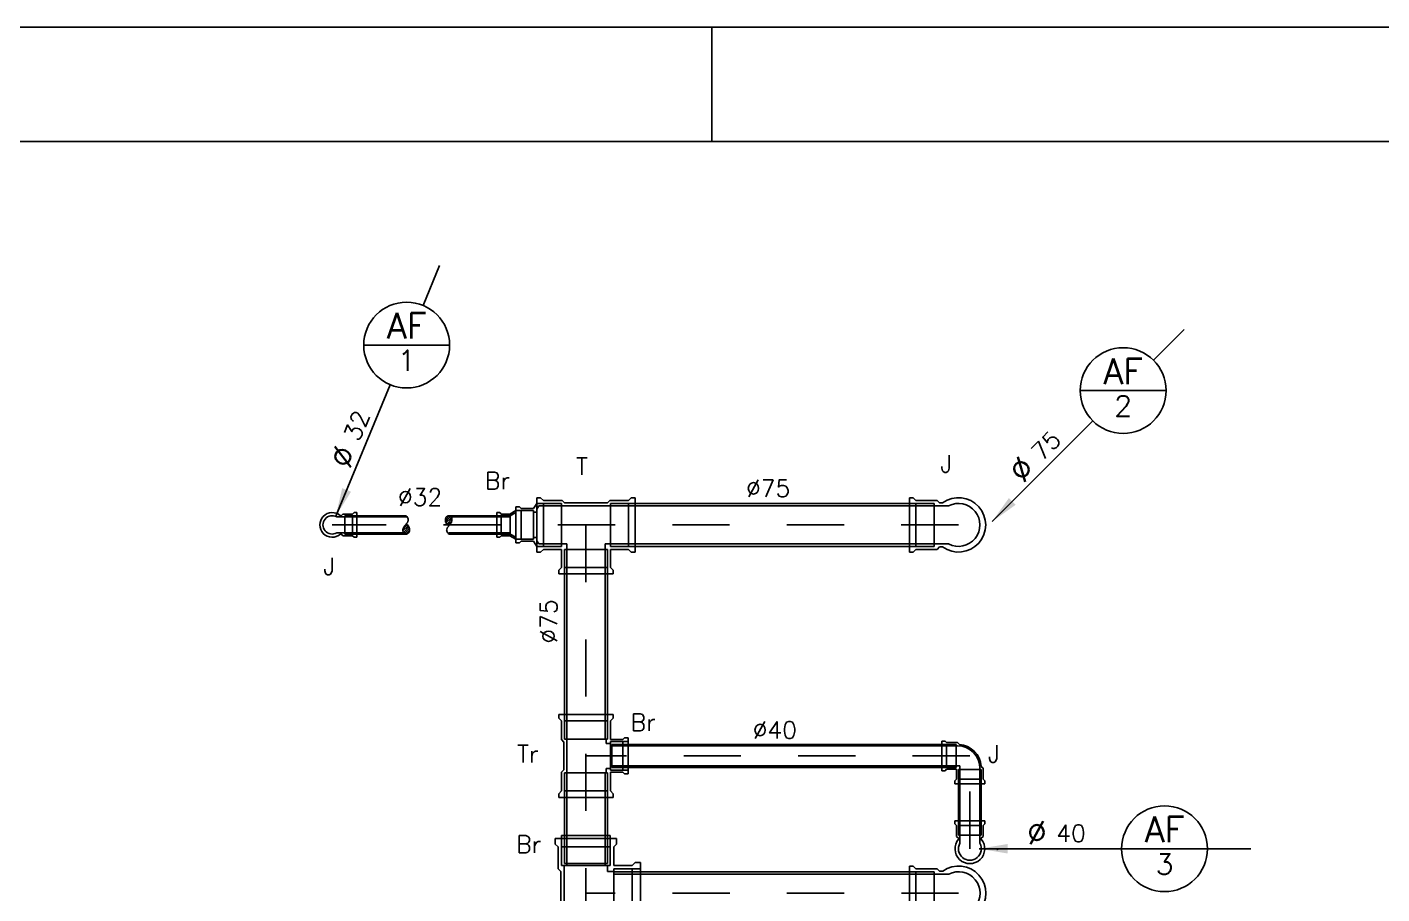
# Model space of a CAD drawing. Header units: millimetres. Extents: x -2485 to 3289, y -257 to 1952.
# Drawn here: x 61.484 to 63.851, y 25.505 to 27.02 of the extents above; entities that cross this region are included whole.
import ezdxf
from ezdxf.enums import TextEntityAlignment as Align

# ---------------------------------------------------------------- set-up
doc = ezdxf.new("R2010")
doc.units = ezdxf.units.MM
doc.header["$LTSCALE"] = 0.3
doc.linetypes.add('HID', pattern=[0.37, 0.07, -0.1, 0.03, -0.1, 0.07])
for name, color, linetype in [('AF', 4, 'Continuous'), ('TEX', 11, 'Continuous'), ('TEXTO', 3, 'Continuous'), ('TUB', 1, 'Continuous')]:
    doc.layers.add(name, color=color, linetype=linetype)
doc.layers.add('PROJETO ÁGUA', color=140, linetype='Continuous', lineweight=15)
doc.layers.add('prumada', color=9, linetype='Continuous', lineweight=15)
doc.styles.add('ROMANS', font='romans.shx', dxfattribs={"height": 0.03})

# ---------------------------------------------------------------- blocks, each defined once
blk = doc.blocks.new('n45')
at = {"layer": 'TEX'}
blk.add_line((0.2936, 0.2936), (0.347, 0.347), dxfattribs=at)
at = {"layer": 'TEX', "color": 5, "linetype": 'Continuous'}
blk.add_line((0.1655, 0.2405), (0.3155, 0.2405), dxfattribs=at)
at = {"layer": 'TEX', "color": 11}
blk.add_line((0.0115, 0.0115), (0.1875, 0.1875), dxfattribs=at)
at = {"layer": 'TEX', "color": 5, "linetype": 'Continuous'}
blk.add_circle((0.2405, 0.2405), 0.075, dxfattribs=at)
at = {"layer": 'TEX', "color": 11}
blk.add_solid([(0.0527, 0.0409), (0.0409, 0.0527), (0.0115, 0.0115)], dxfattribs=at)
at = {"layer": 'TEX', "color": 5, "style": 'ROMANS'}
blk.add_text('%%c', height=0.04, rotation=45, dxfattribs=at).set_placement((0.0649, 0.0766))
at = {"layer": 'TEX', "color": 9, "linetype": 'Continuous', "style": 'ROMANS'}
for tag, height, p in [('L', 0.045, (0.2405, 0.2518)), ('N', 0.036, (0.2405, 0.1956))]:
    blk.add_attdef(tag, text='', height=height, dxfattribs=at).set_placement(p, align=Align.CENTER)
at = {"layer": 'TEX', "color": 5, "linetype": 'Continuous', "style": 'ROMANS'}
blk.add_attdef('N', (0.0984, 0.1153), '', height=0.03, rotation=45, dxfattribs=at)
blk = doc.blocks.new('N0')
at = {"layer": 'TEX', "color": 11}
blk.add_line((0.0162, 0), (0.2652, 0), dxfattribs=at)
at = {"layer": 'TEX', "color": 5, "linetype": 'Continuous'}
blk.add_line((0.2652, 0), (0.4152, 0), dxfattribs=at)
at = {"layer": 'TEX'}
blk.add_line((0.4152, 0), (0.4908, 0), dxfattribs=at)
at = {"layer": 'TEX', "color": 5, "linetype": 'Continuous'}
blk.add_circle((0.3402, 0), 0.075, dxfattribs=at)
at = {"layer": 'TEX', "color": 11}
blk.add_solid([(0.0662, -0.0083), (0.0662, 0.0083), (0.0162, 0)], dxfattribs=at)
at = {"layer": 'TEX', "color": 5, "style": 'ROMANS'}
blk.add_text('%%c', height=0.04, dxfattribs=at).set_placement((0.1, 0.0083))
at = {"layer": 'TEX', "style": 'ROMANS'}
blk.add_text('JJ', height=0.001, dxfattribs=at).set_placement((0.0472, -0.002))
at = {"layer": 'TEX', "color": 9, "linetype": 'Continuous', "style": 'ROMANS'}
for tag, height, p in [('L', 0.045, (0.3402, 0.0113)), ('N', 0.036, (0.3402, -0.0449))]:
    blk.add_attdef(tag, text='', height=height, dxfattribs=at).set_placement(p, align=Align.CENTER)
at = {"layer": 'TEX', "color": 5, "linetype": 'Continuous', "style": 'ROMANS'}
blk.add_attdef('N', (0.1511, 0.012), '', height=0.03, dxfattribs=at)
blk = doc.blocks.new('N67')
at = {"layer": 'TEX'}
blk.add_line((0.1589, 0.3836), (0.1878, 0.4534), dxfattribs=at)
at = {"layer": 'TEX', "color": 5, "linetype": 'Continuous'}
blk.add_line((0.0552, 0.3143), (0.2052, 0.3143), dxfattribs=at)
at = {"layer": 'TEX', "color": 11}
blk.add_line((0.0062, 0.015), (0.1015, 0.245), dxfattribs=at)
at = {"layer": 'TEX', "color": 5, "linetype": 'Continuous'}
blk.add_circle((0.1302, 0.3143), 0.075, dxfattribs=at)
at = {"layer": 'TEX', "color": 11}
blk.add_solid([(0.033, 0.058), (0.0176, 0.0643), (0.0062, 0.015)], dxfattribs=at)
at = {"layer": 'TEX', "color": 5, "style": 'ROMANS'}
blk.add_text('%%c', height=0.04, rotation=67.5, dxfattribs=at).set_placement((0.0306, 0.0956))
at = {"layer": 'TEX', "color": 9, "linetype": 'Continuous', "style": 'ROMANS'}
for tag, height, p in [('L', 0.045, (0.1302, 0.3256)), ('N', 0.036, (0.1302, 0.2693))]:
    blk.add_attdef(tag, text='', height=height, dxfattribs=at).set_placement(p, align=Align.CENTER)
at = {"layer": 'TEX', "color": 5, "linetype": 'Continuous', "style": 'ROMANS'}
blk.add_attdef('N', (0.0468, 0.1442), '', height=0.03, rotation=67.5, dxfattribs=at)
blk = doc.blocks.new('32')
at = {"layer": 'TEX', "color": 9, "style": 'ROMANS'}
blk.add_text('%%c32', height=0.03, dxfattribs=at).set_placement((0, 0))
blk = doc.blocks.new('75')
at = {"layer": 'TEX', "color": 9, "style": 'ROMANS'}
blk.add_text('%%c75', height=0.03, dxfattribs=at).set_placement((0, 0))
blk = doc.blocks.new('40')
at = {"layer": 'TEX', "color": 9, "style": 'ROMANS'}
blk.add_text('%%c40', height=0.03, dxfattribs=at).set_placement((0, 0))
blk = doc.blocks.new('T75')
at = {"layer": 'AF', "color": 3}
for p, q in [((-0.0475, 0.08575), (0, 0.08575)), ((-0.0475, 0.08575), (-0.0475, 0.0792)), ((-0.04275, 0.07445), (-0.0475, 0.0792)), ((-0.04275, 0.07445), (-0.04275, 0.0417)), ((-0.0375, 0.04275), (-0.0375, 0.08575)), ((-0.0375, 0.07445), (0, 0.07445)), ((0.0475, 0.08575), (0, 0.08575)), ((0.0375, 0.07445), (0, 0.07445)), ((0.0375, 0.04275), (0.0375, 0.08575)), ((0.04275, 0.07445), (0.0475, 0.0792)), ((0.04275, 0.07445), (0.04275, 0.04275)), ((0.0475, 0.08575), (0.0475, 0.0792)), ((0.07445, 0.04275), (0.0792, 0.0475)), ((0.08575, 0.0475), (0.0792, 0.0475)), ((0.08575, 0.0475), (0.08575, 0)), ((-0.03855, 0.0375), (-0.04275, 0.0417)), ((-0.03855, 0.0375), (-0.03855, 0)), ((-0.0375, 0.04275), (0, 0.04275)), ((-0.0333, 0.04275), (-0.0333, -0.04275)), ((0.0375, 0.04275), (0, 0.04275)), ((0.0333, 0.04275), (0.0333, 0.0333)), ((0.04275, 0.0333), (0.0333, 0.0333)), ((0.07445, 0.04275), (0.04275, 0.04275)), ((0.04275, 0.0375), (0.08575, 0.0375)), ((0.04275, 0.0375), (0.04275, 0)), ((0.07445, 0.0375), (0.07445, 0)), ((0.04275, -0.0375), (0.04275, 0)), ((0.07445, -0.0375), (0.07445, 0)), ((-0.03855, -0.0375), (-0.03855, 0)), ((0.08575, -0.0475), (0.08575, 0)), ((-0.03855, -0.0375), (-0.04275, -0.0417)), ((-0.04275, -0.07445), (-0.04275, -0.0417)), ((-0.0375, -0.04275), (-0.0375, -0.08575)), ((-0.0375, -0.04275), (0, -0.04275)), ((0.0375, -0.04275), (0, -0.04275)), ((0.0333, -0.04275), (0.0333, -0.0333)), ((0.04275, -0.0333), (0.0333, -0.0333)), ((0.0375, -0.04275), (0.0375, -0.08575)), ((0.04275, -0.0375), (0.08575, -0.0375)), ((0.04275, -0.07445), (0.04275, -0.04275)), ((0.07445, -0.04275), (0.04275, -0.04275)), ((0.07445, -0.04275), (0.0792, -0.0475)), ((0.08575, -0.0475), (0.0792, -0.0475)), ((-0.04275, -0.07445), (-0.0475, -0.0792)), ((-0.0475, -0.08575), (-0.0475, -0.0792)), ((-0.0475, -0.08575), (0, -0.08575)), ((-0.0375, -0.07445), (0, -0.07445)), ((0.0375, -0.07445), (0, -0.07445)), ((0.0475, -0.08575), (0, -0.08575)), ((0.04275, -0.07445), (0.0475, -0.0792)), ((0.0475, -0.08575), (0.0475, -0.0792))]:
    blk.add_line(p, q, dxfattribs=at)
blk = doc.blocks.new('J90A75C')
at = {"layer": 'AF', "color": 3}
for p, q in [((0.0745, 0.0427), (0.0792, 0.0475)), ((0.0858, 0.0475), (0.0792, 0.0475)), ((0.0858, 0.0375), (0.0858, 0.0475)), ((0.0427, 0.0333), (0.0172, 0.0333)), ((0.0333, 0.0386), (0.0277, 0.0386)), ((0.0333, 0.0386), (0.0375, 0.0427)), ((0.0745, 0.0427), (0.0375, 0.0427)), ((0.0427, 0.0375), (0.0427, 0)), ((0.0427, 0.0375), (0.0858, 0.0375)), ((0.0745, 0.0375), (0.0745, 0)), ((0.0858, 0.0375), (0.0858, 0)), ((0.0427, -0.0375), (0.0427, 0)), ((0.0745, -0.0375), (0.0745, 0)), ((0.0858, -0.0375), (0.0858, 0)), ((0.0427, -0.0333), (0.0172, -0.0333)), ((0.0333, -0.0386), (0.0277, -0.0386)), ((0.0333, -0.0386), (0.0375, -0.0427)), ((0.0745, -0.0427), (0.0375, -0.0427)), ((0.0427, -0.0375), (0.0858, -0.0375)), ((0.0745, -0.0427), (0.0792, -0.0475)), ((0.0858, -0.0375), (0.0858, -0.0475)), ((0.0858, -0.0475), (0.0792, -0.0475))]:
    blk.add_line(p, q, dxfattribs=at)
for radius, start, end in [(0.0475, 54.3285, 305.6715), (0.0375, 62.623, 297.377)]:
    blk.add_arc((0, 0), radius, start, end, dxfattribs=at)
blk = doc.blocks.new('J90A32c')
at = {"layer": 'AF', "color": 3}
for p in [(0.0358, 0.016), (0.0358, -0.016)]:
    blk.add_line(p, (0.0358, 0), dxfattribs=at)
at = {"layer": 'TUB', "color": 3}
for p, q in [((0.022, 0.0139), (0.0079, 0.0139)), ((0.0159, 0.016), (0.0144, 0.016)), ((0.0189, 0.019), (0.0159, 0.016)), ((0.0358, 0.019), (0.0189, 0.019)), ((0.022, 0.016), (0.043, 0.016)), ((0.022, 0.016), (0.022, 0)), ((0.022, -0.016), (0.022, 0)), ((0.0358, 0.019), (0.0383, 0.0215)), ((0.043, 0.0215), (0.0383, 0.0215)), ((0.043, 0.0215), (0.043, 0)), ((0.043, -0.0215), (0.043, 0)), ((0.022, -0.0139), (0.0079, -0.0139)), ((0.0159, -0.016), (0.0144, -0.016)), ((0.019, -0.0189), (0.016, -0.0159)), ((0.0358, -0.019), (0.0189, -0.019)), ((0.022, -0.016), (0.043, -0.016)), ((0.0358, -0.019), (0.0383, -0.0215)), ((0.043, -0.0215), (0.0383, -0.0215))]:
    blk.add_line(p, q, dxfattribs=at)
for radius, start, end in [(0.0215, 48.0892, 311.9108), (0.016, 60.3137, 299.6863)]:
    blk.add_arc((0, 0), radius, start, end, dxfattribs=at)
blk = doc.blocks.new('BR75X50')
at = {"layer": 'AF', "color": 3}
for p, q in [((0, 0.0375), (0, 0)), ((0, 0.0375), (0.043, 0.0375)), ((0, 0.0333), (0.0393, 0.0333)), ((0.043, 0.0277), (0.0393, 0.0333)), ((0.049, 0.0285), (0.043, 0.0375)), ((0.043, 0.0277), (0.043, 0.022)), ((0.0706, 0.0285), (0.049, 0.0285)), ((0.049, 0.025), (0.08, 0.025)), ((0.049, 0.022), (0.049, 0.025)), ((0.049, 0.025), (0.049, 0)), ((0.0706, 0.0285), (0.0736, 0.0315)), ((0.0706, 0.025), (0.0706, 0.0162)), ((0.08, 0.0315), (0.0736, 0.0315)), ((0.08, 0.025), (0.08, 0.0315)), ((0.08, 0.025), (0.08, 0)), ((0, -0.0375), (0, 0)), ((0.049, 0.022), (0.043, 0.022)), ((0.0706, 0.0162), (0.0706, 0)), ((0.049, -0.022), (0.043, -0.022)), ((0.043, -0.0278), (0.043, -0.022)), ((0.049, -0.025), (0.049, 0)), ((0.049, -0.022), (0.049, -0.025)), ((0.0706, -0.0162), (0.0706, 0)), ((0.0706, -0.025), (0.0706, -0.0162)), ((0.08, -0.025), (0.08, 0)), ((0, -0.0333), (0.0393, -0.0333)), ((0, -0.0375), (0.043, -0.0375)), ((0.043, -0.0278), (0.0393, -0.0333)), ((0.049, -0.0285), (0.043, -0.0375)), ((0.049, -0.025), (0.08, -0.025)), ((0.0706, -0.0285), (0.049, -0.0285)), ((0.0706, -0.0285), (0.0736, -0.0315)), ((0.08, -0.0315), (0.0736, -0.0315)), ((0.08, -0.025), (0.08, -0.0315))]:
    blk.add_line(p, q, dxfattribs=at)
blk = doc.blocks.new('BR50X32')
at = {"layer": 'AF', "color": 3}
for p, q in [((0, 0.025), (0.031, 0.025)), ((0, 0.025), (0, 0)), ((0.031, 0.025), (0.031, 0)), ((0.0414, 0.019), (0.031, 0.025)), ((0.031, 0.025), (0.031, 0)), ((0, -0.025), (0, 0)), ((0.0406, 0.016), (0.031, 0.0215)), ((0.031, -0.025), (0.031, 0)), ((0.031, -0.025), (0.031, 0)), ((0.0406, 0.0139), (0.0406, 0.016)), ((0.0406, 0.0139), (0.0406, 0)), ((0.0427, 0.0139), (0.0406, 0.0139)), ((0.0406, -0.0139), (0.0406, 0)), ((0.0565, 0.019), (0.0414, 0.019)), ((0.0427, 0.016), (0.0427, 0.0139)), ((0.0427, 0.016), (0.0637, 0.016)), ((0.0565, 0.019), (0.059, 0.0215)), ((0.0565, 0.016), (0.0565, 0)), ((0.0565, -0.016), (0.0565, 0)), ((0.0637, 0.0215), (0.059, 0.0215)), ((0.0637, 0.0215), (0.0637, 0)), ((0.0637, -0.0215), (0.0637, 0)), ((0.0406, -0.016), (0.031, -0.0215)), ((0.0414, -0.019), (0.031, -0.025)), ((0.0406, -0.0139), (0.0406, -0.016)), ((0.0427, -0.0139), (0.0406, -0.0139)), ((0.0565, -0.019), (0.0414, -0.019)), ((0.0427, -0.016), (0.0427, -0.0139)), ((0.0427, -0.016), (0.0637, -0.016)), ((0.0565, -0.019), (0.059, -0.0215)), ((0.0637, -0.0215), (0.059, -0.0215)), ((0, -0.025), (0.031, -0.025))]:
    blk.add_line(p, q, dxfattribs=at)
blk = doc.blocks.new('T75X50')
at = {"layer": 'AF', "color": 3}
for p, q in [((-0.0375, 0.07255), (-0.0475, 0.07255)), ((-0.0475, 0.07255), (-0.0475, 0.066)), ((-0.0375, 0.07255), (0, 0.07255)), ((-0.0375, 0.02955), (-0.0375, 0.07255)), ((0.0375, 0.07255), (0, 0.07255)), ((0.0375, 0.07255), (0.0475, 0.07255)), ((0.0375, 0.02955), (0.0375, 0.07255)), ((0.0475, 0.07255), (0.0475, 0.066)), ((-0.04275, 0.06125), (-0.0475, 0.066)), ((-0.04275, 0.06125), (-0.04275, 0.0285)), ((-0.0375, 0.06125), (0, 0.06125)), ((0.0375, 0.06125), (0, 0.06125)), ((0.04275, 0.06125), (0.0475, 0.066)), ((0.04275, 0.06125), (0.04275, 0.0285)), ((-0.03855, 0.0243), (-0.04275, 0.0285)), ((-0.03855, 0.0243), (-0.03855, 0)), ((-0.0375, 0.02955), (0, 0.02955)), ((-0.0333, -0.0027), (-0.0333, 0.02955)), ((0.0375, 0.02955), (0, 0.02955)), ((0.0352, 0.02955), (0.0352, 0.022)), ((0.06435, 0.0285), (0.04275, 0.0285)), ((0.04275, 0.025), (0.07375, 0.025)), ((0.04275, 0.025), (0.04275, 0)), ((0.04275, 0.022), (0.04275, 0.025)), ((0.06435, 0.0285), (0.06735, 0.0315)), ((0.06435, 0.025), (0.06435, 0.01623)), ((0.07375, 0.0315), (0.06735, 0.0315)), ((0.07375, 0.025), (0.07375, 0.0315)), ((0.07375, 0.025), (0.07375, 0)), ((-0.03855, -0.0243), (-0.03855, 0)), ((-0.0333, 0.0027), (-0.0333, -0.02955)), ((0.04275, 0.022), (0.0352, 0.022)), ((0.06435, 0.01623), (0.06435, 0)), ((0.04275, -0.022), (0.0352, -0.022)), ((0.0352, -0.02955), (0.0352, -0.022)), ((0.04275, -0.025), (0.04275, 0)), ((0.04275, -0.022), (0.04275, -0.025)), ((0.06435, -0.01623), (0.06435, 0)), ((0.06435, -0.025), (0.06435, -0.01623)), ((0.07375, -0.025), (0.07375, 0)), ((-0.03855, -0.0243), (-0.04275, -0.0285)), ((-0.04275, -0.06125), (-0.04275, -0.0285)), ((-0.0375, -0.02955), (-0.0375, -0.07255)), ((-0.0375, -0.02955), (0, -0.02955)), ((0.0375, -0.02955), (0, -0.02955)), ((0.0375, -0.02955), (0.0375, -0.07255)), ((0.04275, -0.025), (0.07375, -0.025)), ((0.04275, -0.06125), (0.04275, -0.0285)), ((0.06435, -0.0285), (0.04275, -0.0285)), ((0.06435, -0.0285), (0.06735, -0.0315)), ((0.07375, -0.0315), (0.06735, -0.0315)), ((0.07375, -0.025), (0.07375, -0.0315)), ((-0.04275, -0.06125), (-0.0475, -0.066)), ((-0.0475, -0.07255), (-0.0475, -0.066)), ((-0.0375, -0.06125), (0, -0.06125)), ((0.0375, -0.06125), (0, -0.06125)), ((0.04275, -0.06125), (0.0475, -0.066)), ((0.0475, -0.07255), (0.0475, -0.066)), ((-0.0375, -0.07255), (-0.0475, -0.07255)), ((-0.0375, -0.07255), (0, -0.07255)), ((0.0375, -0.07255), (0, -0.07255)), ((0.0375, -0.07255), (0.0475, -0.07255))]:
    blk.add_line(p, q, dxfattribs=at)
blk = doc.blocks.new('J90A40C')
at = {"layer": 'AF', "color": 3}
for p, q in [((0.0407, 0.0232), (0.0434, 0.026)), ((0.049, 0.026), (0.0434, 0.026)), ((0.049, 0.02), (0.049, 0.026)), ((0.024, 0.0176), (0.0095, 0.0176)), ((0.0216, 0.0232), (0.0183, 0.02)), ((0.0407, 0.0232), (0.0216, 0.0232)), ((0.024, 0.02), (0.049, 0.02)), ((0.024, 0.02), (0.024, 0.0176)), ((0.024, 0.0176), (0.024, 0)), ((0.0407, 0.02), (0.0407, 0)), ((0.049, 0.02), (0.049, 0)), ((0.024, -0.0176), (0.0095, -0.0176)), ((0.0216, -0.0233), (0.0183, -0.02)), ((0.0407, -0.0233), (0.0216, -0.0233)), ((0.024, -0.0176), (0.024, 0)), ((0.024, -0.02), (0.024, -0.0176)), ((0.024, -0.02), (0.049, -0.02)), ((0.0407, -0.02), (0.0407, 0)), ((0.0407, -0.0233), (0.0434, -0.026)), ((0.049, -0.02), (0.049, 0)), ((0.049, -0.02), (0.049, -0.026)), ((0.049, -0.026), (0.0434, -0.026))]:
    blk.add_line(p, q, dxfattribs=at)
for centre, radius, start, end in [((0, 0), 0.026, 49.6861, 310.3139), ((0, 0), 0.02, 61.6424, 298.3576), ((0.0216, -0.0216), 0.0417, 94.5102, 96.5803), ((0.0216, -0.0216), 0.0392, 90, 93.5035), ((0.0216, 0.0216), 0.0417, 263.4197, 265.4898)]:
    blk.add_arc(centre, radius, start, end, dxfattribs=at)
blk = doc.blocks.new('J90A40')
at = {"layer": 'AF', "color": 3}
for p, q in [((0.0407, 0.0232), (0.0434, 0.026)), ((0.049, 0.026), (0.0434, 0.026)), ((0.049, 0.02), (0.049, 0.026)), ((0.0216, 0.0232), (0.0183, 0.02)), ((0.0407, 0.0232), (0.0216, 0.0232)), ((0.024, 0.0176), (0.0216, 0.0176)), ((0.024, 0.02), (0.024, 0.0176)), ((0.024, 0.02), (0.049, 0.02)), ((0.024, 0.0176), (0.024, 0)), ((0.024, -0.0176), (0.024, 0)), ((0.0407, 0.02), (0.0407, 0)), ((0.0407, -0.02), (0.0407, 0)), ((0.049, 0.02), (0.049, 0)), ((0.049, -0.02), (0.049, 0)), ((-0.0233, -0.0216), (-0.02, -0.0183)), ((-0.0233, -0.0407), (-0.0233, -0.0216)), ((-0.0176, -0.024), (-0.0176, -0.0216)), ((0.0176, -0.024), (0.0176, -0.0176)), ((0.024, -0.0176), (0.0176, -0.0176)), ((0.0407, -0.0233), (0.0232, -0.0233)), ((0.0232, -0.0407), (0.0232, -0.0233)), ((0.024, -0.02), (0.024, -0.0176)), ((0.024, -0.02), (0.049, -0.02)), ((0.0407, -0.0233), (0.0434, -0.026)), ((0.049, -0.02), (0.049, -0.026)), ((-0.0233, -0.0407), (-0.026, -0.0434)), ((-0.026, -0.049), (-0.026, -0.0434)), ((-0.02, -0.024), (-0.02, -0.049)), ((-0.02, -0.024), (-0.0176, -0.024)), ((-0.02, -0.0407), (0, -0.0407)), ((-0.0176, -0.024), (0, -0.024)), ((0.0176, -0.024), (0, -0.024)), ((0.02, -0.0407), (0, -0.0407)), ((0.02, -0.024), (0.0176, -0.024)), ((0.02, -0.024), (0.02, -0.049)), ((0.0232, -0.0407), (0.026, -0.0434)), ((0.026, -0.049), (0.026, -0.0434)), ((0.049, -0.026), (0.0434, -0.026)), ((-0.02, -0.049), (-0.026, -0.049)), ((-0.02, -0.049), (0, -0.049)), ((0.02, -0.049), (0, -0.049)), ((0.02, -0.049), (0.026, -0.049))]:
    blk.add_line(p, q, dxfattribs=at)
for radius, start, end in [(0.0417, 94.5102, 175.4898), (0.0392, 90, 180)]:
    blk.add_arc((0.0216, -0.0216), radius, start, end, dxfattribs=at)
blk = doc.blocks.new('BR50X40')
at = {"layer": 'AF', "color": 3}
for p, q in [((0, 0.025), (0.031, 0.025)), ((0, 0.022), (0, 0.025)), ((0, 0.025), (0, 0)), ((0.031, 0.025), (0.031, 0)), ((0, -0.025), (0, 0)), ((0.0024, 0.0176), (0.0001, 0.0176)), ((0.0024, 0.02), (0.031, 0.02)), ((0.0024, 0.02), (0.0024, 0)), ((0.0024, 0.0176), (0.0024, 0.02)), ((0.0024, -0.02), (0.0024, 0)), ((0, -0.022), (0, -0.025)), ((0.0024, -0.0176), (0.0001, -0.0176)), ((0.0024, -0.0176), (0.0024, -0.02)), ((0.0024, -0.02), (0.031, -0.02)), ((0.031, -0.025), (0.031, 0)), ((0, -0.025), (0.031, -0.025))]:
    blk.add_line(p, q, dxfattribs=at)
blk = doc.blocks.new('T85')
at = {"layer": 'AF', "color": 3}
for p, q in [((-0.0425, 0.0955), (-0.0535, 0.0955)), ((-0.0535, 0.0955), (-0.0535, 0.086)), ((-0.0425, 0.0955), (0, 0.0955)), ((-0.0425, 0.0485), (-0.0425, 0.0955)), ((0.0425, 0.0955), (0, 0.0955)), ((0.0425, 0.0955), (0.0535, 0.0955)), ((0.0425, 0.0485), (0.0425, 0.0955)), ((0.0535, 0.0955), (0.0535, 0.086)), ((-0.0485, 0.081), (-0.0535, 0.086)), ((-0.0485, 0.081), (-0.0485, 0.0425)), ((-0.0425, 0.081), (0, 0.081)), ((0.0425, 0.081), (0, 0.081)), ((0.0485, 0.081), (0.0535, 0.086)), ((0.0485, 0.081), (0.0485, 0.0485)), ((-0.0425, 0.0485), (0, 0.0485)), ((-0.0378, -0.0485), (-0.0378, 0.0485)), ((0.0425, 0.0485), (0, 0.0485)), ((0.0378, 0.0485), (0.0378, 0.0378)), ((0.081, 0.0485), (0.0485, 0.0485)), ((0.081, 0.0485), (0.086, 0.0535)), ((0.0955, 0.0535), (0.086, 0.0535)), ((0.0955, 0.0425), (0.0955, 0.0535)), ((-0.0438, 0.0378), (-0.0485, 0.0425)), ((-0.0438, -0.0378), (-0.0438, 0.0378)), ((0.0485, 0.0378), (0.0378, 0.0378)), ((0.0485, 0.0425), (0.0485, 0)), ((0.0485, 0.0425), (0.0955, 0.0425)), ((0.081, 0.0425), (0.081, 0)), ((0.0955, 0.0425), (0.0955, 0)), ((0.0485, -0.0425), (0.0485, 0)), ((0.081, -0.0425), (0.081, 0)), ((0.0955, -0.0425), (0.0955, 0)), ((-0.0438, -0.0378), (-0.0485, -0.0425)), ((-0.0485, -0.081), (-0.0485, -0.0425)), ((0.0378, -0.0485), (0.0378, -0.0378)), ((0.0485, -0.0378), (0.0378, -0.0378)), ((0.0485, -0.0425), (0.0955, -0.0425)), ((0.0955, -0.0425), (0.0955, -0.0535)), ((-0.0425, -0.0485), (0, -0.0485)), ((-0.0425, -0.0485), (-0.0425, -0.0955)), ((0.0425, -0.0485), (0, -0.0485)), ((0.0425, -0.0485), (0.0425, -0.0955)), ((0.081, -0.0485), (0.0485, -0.0485)), ((0.0485, -0.081), (0.0485, -0.0485)), ((0.081, -0.0485), (0.086, -0.0535)), ((0.0955, -0.0535), (0.086, -0.0535)), ((-0.0485, -0.081), (-0.0535, -0.086)), ((-0.0535, -0.0955), (-0.0535, -0.086)), ((-0.0425, -0.081), (0, -0.081)), ((0.0425, -0.081), (0, -0.081)), ((0.0485, -0.081), (0.0535, -0.086)), ((0.0535, -0.0955), (0.0535, -0.086)), ((-0.0425, -0.0955), (-0.0535, -0.0955)), ((-0.0425, -0.0955), (0, -0.0955)), ((0.0425, -0.0955), (0, -0.0955)), ((0.0425, -0.0955), (0.0535, -0.0955))]:
    blk.add_line(p, q, dxfattribs=at)
blk = doc.blocks.new('BR85X75')
at = {"layer": 'AF', "color": 3}
for p, q in [((0.0525, 0.0425), (0, 0.0425)), ((0, 0.0425), (0, 0)), ((0.0037, 0.0333), (0, 0.0333)), ((0.0037, 0), (0.0037, 0.0375)), ((0.0037, 0.0375), (0.0525, 0.0375)), ((0.0525, 0), (0.0525, 0.0425)), ((0, -0.0425), (0, 0)), ((0.0037, 0), (0.0037, -0.0375)), ((0.0525, 0), (0.0525, -0.0425)), ((0.0037, -0.0333), (0, -0.0333)), ((0.0525, -0.0425), (0, -0.0425)), ((0.0037, -0.0375), (0.0525, -0.0375))]:
    blk.add_line(p, q, dxfattribs=at)
blk = doc.blocks.new('BA32')
at = {"layer": 'AF', "color": 7}
for p, q in [((-0.0053, -0.0071), (0.0021, 0.0003)), ((-0.0012, 0.0002), (-0.0017, -0.0005)), ((-0.0006, 0.0008), (-0.0012, 0.0002)), ((-0.0001, 0.0015), (-0.0006, 0.0008)), ((0.0004, 0.0021), (-0.0001, 0.0015)), ((0, 0.016), (0.0014, 0.0145)), ((0.0024, 0), (0.0003, 0.002)), ((0.0009, 0.0027), (0.0004, 0.0021)), ((0.0014, 0.0032), (0.0009, 0.0027)), ((0.0014, 0.0145), (0.0025, 0.0132)), ((0.0018, 0.0037), (0.0014, 0.0032)), ((0.0022, 0.0043), (0.0018, 0.0037)), ((0.0025, 0.0048), (0.0022, 0.0043)), ((0.0039, -0.0018), (0.0024, 0)), ((0.0025, 0.0132), (0.0032, 0.0119)), ((0.0028, 0.0054), (0.0025, 0.0048)), ((0.0031, 0.006), (0.0028, 0.0054)), ((0.0033, 0.0066), (0.0031, 0.006)), ((0.0032, 0.0119), (0.0036, 0.0108)), ((0.0036, 0.0073), (0.0033, 0.0066)), ((0.0036, 0.0108), (0.0038, 0.0098)), ((0.0037, 0.008), (0.0036, 0.0073)), ((0.0039, 0.0089), (0.0037, 0.008)), ((0.0038, 0.0098), (0.0039, 0.0089)), ((-0.0054, -0.0078), (-0.0055, -0.0085)), ((-0.0055, -0.0085), (-0.0055, -0.0092)), ((-0.0055, -0.0092), (-0.0055, -0.0099)), ((-0.0055, -0.0099), (-0.0054, -0.0107)), ((-0.0054, -0.0106), (0.0036, -0.0015)), ((-0.0053, -0.0071), (-0.0054, -0.0078)), ((-0.0054, -0.0107), (-0.0053, -0.0114)), ((-0.0051, -0.0064), (-0.0053, -0.0071)), ((-0.0053, -0.0114), (-0.0051, -0.012)), ((-0.0049, -0.0057), (-0.0051, -0.0064)), ((-0.0051, -0.012), (-0.0048, -0.0127)), ((-0.0047, -0.0051), (-0.0049, -0.0057)), ((-0.0048, -0.0127), (-0.0045, -0.0133)), ((-0.0044, -0.0044), (-0.0047, -0.0051)), ((-0.0046, -0.0131), (0.005, -0.0035)), ((-0.0045, -0.0133), (-0.0041, -0.0139)), ((-0.004, -0.0038), (-0.0044, -0.0044)), ((-0.0041, -0.0139), (-0.0036, -0.0144)), ((-0.0036, -0.0031), (-0.004, -0.0038)), ((-0.0032, -0.0024), (-0.0036, -0.0031)), ((-0.0036, -0.0144), (-0.003, -0.0148)), ((-0.0027, -0.0018), (-0.0032, -0.0024)), ((-0.003, -0.0148), (0.0059, -0.0059)), ((-0.003, -0.0148), (-0.0025, -0.0152)), ((-0.0022, -0.0011), (-0.0027, -0.0018)), ((-0.0025, -0.0152), (-0.0019, -0.0155)), ((-0.0017, -0.0005), (-0.0022, -0.0011)), ((-0.0019, -0.0155), (-0.0012, -0.0158)), ((-0.0012, -0.0158), (-0.0006, -0.0159)), ((-0.0007, -0.0159), (0.0061, -0.0091)), ((-0.0006, -0.0159), (0, -0.016)), ((0, -0.016), (0.0006, -0.016)), ((0.0006, -0.016), (0.0012, -0.0159)), ((0.0012, -0.0159), (0.0017, -0.0158)), ((0.0017, -0.0158), (0.0023, -0.0155)), ((0.0023, -0.0155), (0.0028, -0.0153)), ((0.0028, -0.0153), (0.0032, -0.015)), ((0.0032, -0.015), (0.0037, -0.0146)), ((0.0037, -0.0146), (0.0041, -0.0143)), ((0.0049, -0.0035), (0.0039, -0.0018)), ((0.0041, -0.0143), (0.0044, -0.0139)), ((0.0044, -0.0139), (0.0048, -0.0135)), ((0.0048, -0.0135), (0.0051, -0.013)), ((0.0056, -0.005), (0.0049, -0.0035)), ((0.0051, -0.013), (0.0053, -0.0125)), ((0.0053, -0.0125), (0.0055, -0.0119)), ((0.0055, -0.0119), (0.0057, -0.0113)), ((0.006, -0.0063), (0.0056, -0.005)), ((0.0057, -0.0113), (0.0059, -0.0105)), ((0.0059, -0.0105), (0.006, -0.0096)), ((0.0061, -0.0076), (0.006, -0.0063)), ((0.006, -0.0096), (0.0061, -0.0087)), ((0.0061, -0.0087), (0.0061, -0.0076))]:
    blk.add_line(p, q, dxfattribs=at)
blk = doc.blocks.new('BA32T')
at = {"color": 3}
for p, q in [((0, 0.016), (0.1072, 0.016)), ((0, 0.0139), (0.1072, 0.0139)), ((0, -0.0139), (0.1072, -0.0139)), ((0, -0.016), (0.1072, -0.016))]:
    blk.add_line(p, q, dxfattribs=at)
at = {"layer": 'AF'}
blk.add_blockref('BA32', (0.1072, 0), dxfattribs=at)

msp = doc.modelspace()

# ---------------------------------------------------------------- linework, layer by layer
at = {"color": 4, "linetype": 'Continuous'}
msp.add_line((49.86, 27.019655), (66.48, 27.019655), dxfattribs=at)
at = {"color": 5, "linetype": 'Continuous'}
msp.add_line((62.68, 26.819655), (62.68, 27.019655), dxfattribs=at)
at = {"color": 12, "linetype": 'Continuous'}
msp.add_line((66.28, 26.819655), (50.36, 26.819655), dxfattribs=at)
at = {"layer": 'TUB', "color": 3}
for p, q in [((62.502874, 26.187059), (63.068326, 26.187059)), ((62.502874, 26.182859), (63.068326, 26.182859)), ((62.502874, 26.116259), (63.068326, 26.116259)), ((62.502874, 26.112059), (63.068326, 26.112059)), ((62.422624, 26.106809), (62.422624, 25.775334)), ((62.426824, 26.106809), (62.426824, 25.775334)), ((62.493424, 26.106809), (62.493424, 25.775334)), ((62.497624, 26.106809), (62.497624, 25.775334)), ((63.106939, 25.765784), (62.505274, 25.765784)), ((63.106939, 25.763384), (62.505274, 25.763384)), ((62.422624, 25.716234), (62.422624, 25.558046)), ((62.426824, 25.716234), (62.426824, 25.558046)), ((62.493424, 25.716234), (62.493424, 25.558046)), ((62.497624, 25.716234), (62.497624, 25.558046)), ((63.106939, 25.728184), (62.505274, 25.728184)), ((63.106939, 25.725784), (62.505274, 25.725784)), ((63.110939, 25.607531), (63.110939, 25.721784)), ((63.113339, 25.607531), (63.113339, 25.721784)), ((63.148539, 25.607531), (63.148539, 25.721784)), ((63.150939, 25.607531), (63.150939, 25.721784)), ((63.068533, 25.543313), (62.508624, 25.543313)), ((63.068533, 25.539113), (62.508624, 25.539113))]:
    msp.add_line(p, q, dxfattribs=at)
at = {"layer": 'TUB', "linetype": 'HID'}
for p, q in [((63.111076, 26.149559), (62.016672, 26.149559)), ((62.460124, 26.149559), (62.460124, 24.646031)), ((63.130939, 25.745784), (62.460124, 25.745784)), ((63.130939, 25.583531), (63.130939, 25.745784)), ((63.111283, 25.505813), (62.460124, 25.505813))]:
    msp.add_line(p, q, dxfattribs=at)

# ---------------------------------------------------------------- block references
at = {"layer": 'PROJETO ÁGUA'}
for name, p, rotation in [('BR75X50', (62.417374, 26.149559), 180), ('T75', (62.460124, 26.149559), 270.0000000000521), ('J90A75C', (63.111076, 26.149559), 180), ('BR50X32', (62.368374, 26.149559), 180)]:
    msp.add_blockref(name, p, dxfattribs=dict(at, rotation=rotation))
for name, p in [('J90A32c', (62.016672, 26.149559)), ('T75X50', (62.460124, 25.745784))]:
    msp.add_blockref(name, p, dxfattribs=at)
at = {"layer": 'prumada'}
ref = msp.add_blockref('n45', (63.158229, 26.143823), dxfattribs=at)
ref.add_attrib('L', 'AF', dxfattribs={"layer": 'TEX', "color": 9, "linetype": 'Continuous', "height": 0.045, "style": 'ROMANS'}).set_placement((63.398776, 26.395663), align=Align.CENTER)
ref.add_attrib('N', '2', dxfattribs={"layer": 'TEX', "color": 9, "linetype": 'Continuous', "height": 0.036, "style": 'ROMANS'}).set_placement((63.398776, 26.339427), align=Align.CENTER)
ref.add_attrib('N', '75', (63.256647, 26.259152), dxfattribs={"layer": 'TEX', "color": 5, "linetype": 'Continuous', "height": 0.03, "rotation": 45, "style": 'ROMANS'})
ref = msp.add_blockref('N0', (63.130939, 25.583531), dxfattribs=at)
ref.add_attrib('L', 'AF', dxfattribs={"layer": 'TEX', "color": 9, "linetype": 'Continuous', "height": 0.045, "style": 'ROMANS'}).set_placement((63.471125, 25.594824), align=Align.CENTER)
ref.add_attrib('N', '3', dxfattribs={"layer": 'TEX', "color": 9, "linetype": 'Continuous', "height": 0.036, "style": 'ROMANS'}).set_placement((63.471125, 25.538588), align=Align.CENTER)
ref.add_attrib('N', '40', (63.282082, 25.595488), dxfattribs={"layer": 'TEX', "color": 5, "linetype": 'Continuous', "height": 0.03, "style": 'ROMANS'})
at = {"layer": 'TEXTO'}
ref = msp.add_blockref('N67', (62.016672, 26.149559), dxfattribs=at)
ref.add_attrib('L', 'AF', dxfattribs={"layer": 'TEX', "color": 9, "linetype": 'Continuous', "height": 0.045, "style": 'ROMANS'}).set_placement((62.146856, 26.475142), align=Align.CENTER)
ref.add_attrib('N', '1', dxfattribs={"layer": 'TEX', "color": 9, "linetype": 'Continuous', "height": 0.036, "style": 'ROMANS'}).set_placement((62.146856, 26.418907), align=Align.CENTER)
ref.add_attrib('N', '32', (62.063465, 26.293772), dxfattribs={"layer": 'TEX', "color": 5, "linetype": 'Continuous', "height": 0.03, "rotation": 67.5, "style": 'ROMANS'})
msp.add_blockref('32', (62.131775, 26.183172), dxfattribs=at)
at = {"layer": 'TUB'}
for name, p in [('75', (62.739941, 26.198464)), ('BA32T', (62.038672, 26.149559)), ('40', (62.751554, 25.776066)), ('BR50X40', (62.502874, 25.745784)), ('T85', (62.460124, 25.505813))]:
    msp.add_blockref(name, p, dxfattribs=at)
for name, p, rotation in [('BA32T', (62.327786, 26.149559), 180), ('75', (62.40988, 25.94216), 90), ('J90A40', (63.130939, 25.745784), 270), ('J90A40C', (63.130939, 25.583531), 90), ('BR85X75', (62.460124, 25.554313), 90), ('J90A75C', (63.111283, 25.505813), 180)]:
    msp.add_blockref(name, p, dxfattribs=dict(at, rotation=rotation))

# ---------------------------------------------------------------- texts
at = {"layer": 'TEX', "color": 9, "style": 'ROMANS'}
for s, p in [('T', (62.442805, 26.236829)), ('J', (63.079294, 26.241412)), ('Br', (62.283686, 26.21187)), ('J', (62.001101, 26.062253)), ('Br', (62.538175, 25.789363)), ('Tr', (62.339967, 25.734301)), ('J', (63.162372, 25.734301)), ('Br', (62.338294, 25.576431))]:
    msp.add_text(s, height=0.03, dxfattribs=at).set_placement(p)

doc.saveas('drawing.dxf')
